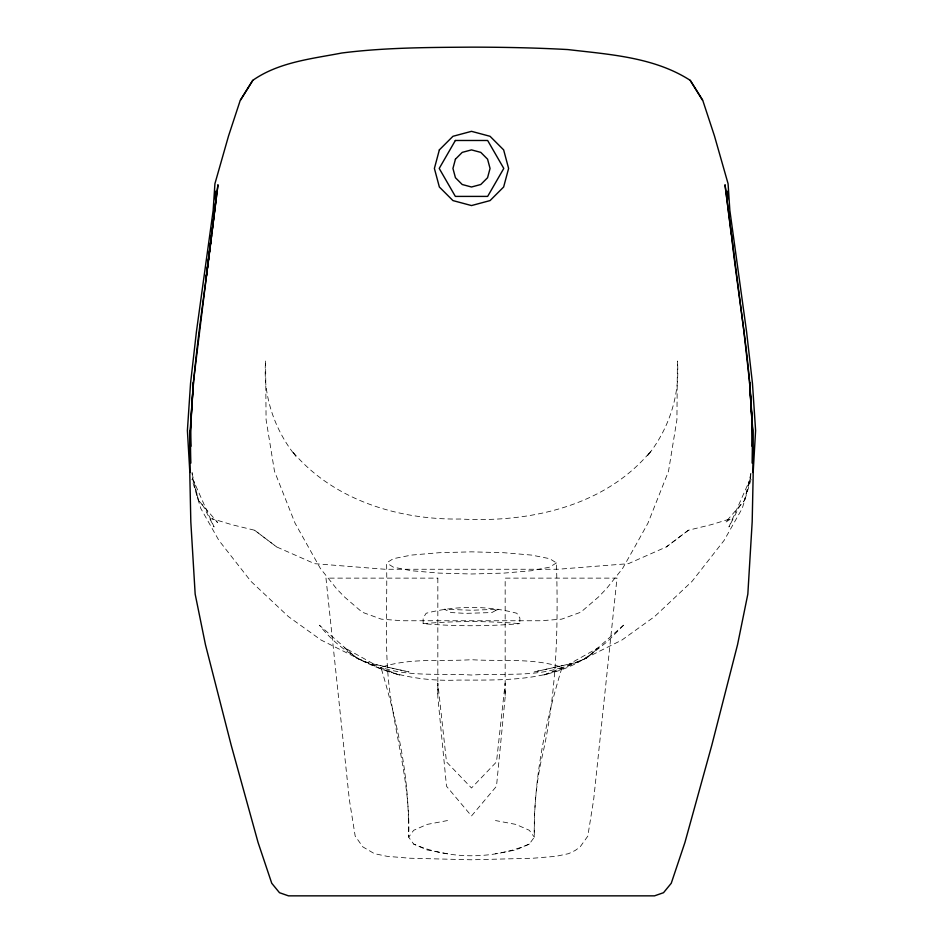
<?xml version="1.0" encoding="UTF-8"?>
<svg xmlns="http://www.w3.org/2000/svg" width="943" height="943" viewBox="0 0 943 943"><rect width="100%" height="100%" fill="white"/><g stroke="black" fill="none" stroke-linecap="round" stroke-linejoin="round"><path stroke-width="0.71" stroke-dasharray="4.71 3.54" d="M505.165 695.415L505.165 690.512M505.165 685.396L505.165 683.156L496.501 761.92L471.5 787.994L446.499 761.92L437.835 683.062L437.835 696.017M750.628 478.077L728.939 526.937L739.56 506.391L744.522 500.356L750.628 478.077L750.887 472.302M750.899 473.527L744.522 500.356L725.356 522.446L731.226 518.591L711.281 524.662L688.402 530.237L666.312 546.952L628.38 563.678L558.008 569.254L384.992 569.254L314.62 563.678L276.688 546.952L254.598 530.237L231.719 524.662L211.774 518.591L217.644 522.446L198.478 500.356L192.372 478.077L192.113 472.302M408.378 819.384C407.612 767.555 395.612 716.833 380.948 667.373C409.745 657.636 441.513 661.632 471.5 659.699C501.487 661.632 533.255 657.636 562.052 667.373C545.172 722.409 533.597 779.401 534.304 837.172L529.341 844.056C493.46 859.686 449.552 859.651 413.659 844.056L408.696 837.172C410.523 790.434 397.958 744.982 390.885 699.14C383.718 654.077 387.585 608.318 386.583 562.912L393.29 558.692L411.454 555.085L439.108 552.716L471.5 551.844L503.892 552.716L531.546 555.085L549.71 558.692L556.417 562.912C558.468 629.229 556.629 695.734 541.223 760.565C535.954 785.767 533.809 811.487 534.304 837.172L529.341 830.288L515.915 824.418L495.464 820.551M751.064 479.374L742.271 508.324L724.118 540.386L692.091 581.312L654.678 616.51L621.92 640.049L577.316 662.281L533.962 671.97L569.018 664.167L598.699 647.605C561.109 682.426 506.261 680.044 458.322 680.08C406.739 682.296 352.493 667.373 319.465 625.221L356.819 658.273L383.306 669.825L400.504 675.483L356.819 658.273L344.301 647.605L373.982 664.167L409.038 671.97L365.684 662.281L321.08 640.049L288.322 616.51L250.909 581.312L218.882 540.386L200.729 508.324L191.936 479.374M688.402 530.237L666.312 546.952M556.417 562.912L549.71 567.132L531.546 570.739L503.892 573.108L471.5 573.992L439.108 573.108L411.454 570.739L393.29 567.132L386.583 562.912M529.341 844.056L515.797 849.938L495.464 853.792M562.052 667.373C533.255 677.121 501.487 673.113 471.5 675.047C441.513 673.113 409.745 677.121 380.948 667.373M447.536 820.551L427.085 824.418L413.659 830.288L408.696 837.172L408.46 820.504M423.136 623.653C455.174 620.895 487.826 620.895 519.864 623.653L519.864 618.03L516.835 613.268C487.814 605.5 455.186 605.5 426.165 613.268L423.136 618.03L423.136 623.653C455.174 626.411 487.826 626.411 519.864 623.653M447.536 853.792L427.085 849.938L413.659 844.056M254.598 530.237L276.688 546.952M192.372 478.077L214.061 526.937L203.44 506.391L198.478 500.356L191.429 470.71M265.596 361.039L266.079 419.647L274.484 471.252L295.018 523.094L320.396 568.464L336.604 588.786L344.525 597.002L362.171 612.196L381.361 619.162L402.178 620.753L540.822 620.753L561.639 619.162L580.829 612.196L598.475 597.002L606.396 588.786L622.604 568.464L635.346 545.903L647.982 523.094L668.516 471.252L676.921 419.647L677.404 361.039C680.162 395.388 668.787 429.395 647.287 456.141L650.776 451.237C604.946 506.603 529.094 522.87 460.29 519.015C398.465 520.017 332.879 500.038 292.224 451.237L295.713 456.141C274.213 429.395 262.838 395.388 265.596 361.039M437.835 578.13L437.835 697.054L446.499 786.25L471.5 815.978L496.501 786.25L505.165 697.054L505.165 578.13L617.017 578.13L593.677 799.511L587.807 836.135L580.134 846.897L575.195 850.468L568.594 853.663L556.028 856.303L533.172 858.224L471.5 859.792L409.828 858.224L386.972 856.303L374.406 853.663L362.866 846.897L355.193 836.135L349.323 799.511L325.983 578.13L437.835 578.13M623.535 625.221L607.929 641.134L586.181 658.273L559.694 669.825L542.496 675.483L586.181 658.273L623.535 625.221M495.676 610.451L491.916 612.549L465.347 613.374L451.084 612.549L444.294 609.213L471.5 610.262L498.706 609.213L495.676 610.451"/><path stroke-width="1.41" d="M752.373 463.202L752.514 429.937L749.614 382.54L752.773 430.397L752.455 463.355M752.054 446.287C753.422 374.465 738.687 303.469 731.19 232.249M753.162 472.478L755.602 430.527L752.455 383.341L746.585 331.806L729.835 210.301L728.079 183.708L714.452 135.922L702.747 100.335L690.217 80.344C654.159 57.087 609.39 54.458 567.827 49.566C535.754 47.798 503.621 47.162 471.5 47.15C428.216 47.433 384.803 47.527 341.802 53.008C311.39 58.867 278.822 62.108 252.783 80.344L240.253 100.335L228.548 135.922L214.921 183.708L213.165 210.301L196.415 331.806L190.545 383.341L187.398 430.527L189.838 472.478M190.545 463.355L190.227 430.397L193.386 382.54L190.486 429.937L189.838 475.508L190.816 521.821L195.166 594.125L205.456 644.706L231.188 745.206L258.064 842.464L271.749 883.273L279.482 892.703L288.487 895.85L654.513 895.85L663.518 892.703L671.251 883.273L684.936 842.464L711.812 745.206L737.544 644.706L747.834 594.125L752.184 521.821L753.162 475.508L752.514 429.937L749.602 382.504L743.803 330.569L725.026 184.757L731.19 233.982M193.339 382.622L211.81 232.249M215.959 199.02L211.81 233.982L217.974 184.757L205.975 279.022L211.621 235.432C202.627 311.107 188.635 386.701 190.627 463.202M240.489 100.158L252.783 80.344M690.217 80.332L702.511 100.158M727.041 199.02L727.277 201.142M190.227 430.397L190.946 446.287M727.796 193.763L727.348 200.706L728.137 190.946L727.796 193.763M439.355 149.89L434.393 168.443L439.355 186.997L452.946 200.588L471.5 205.562L490.054 200.588L503.645 186.997L508.607 168.443L503.645 149.89L490.054 136.299L471.5 131.336L452.946 136.299L439.355 149.89M455.434 159.167L452.946 168.443L455.434 177.72L462.223 184.51L471.5 186.997L480.777 184.51L487.566 177.72L490.054 168.443L487.566 159.167L480.777 152.377L471.5 149.89L462.223 152.377L455.434 159.167M455.351 140.483L439.214 168.443L455.351 196.403L487.649 196.403L503.786 168.443L487.649 140.483L455.351 140.483M215.204 193.763L214.863 190.946L215.652 200.706L215.204 193.763"/></g></svg>
